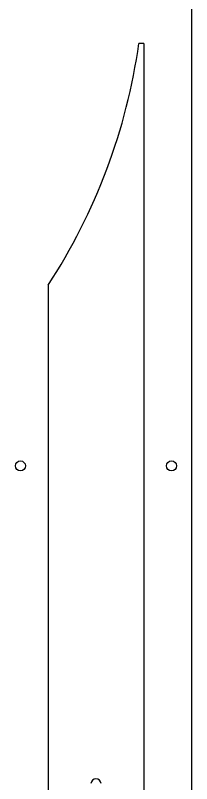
# Model space of a CAD drawing. Header units: inches. Extents: x 0 to 20.3, y 0 to 46.
# Drawn here: x 18.06 to 20.25, y 17.06 to 26.59 of the extents above; entities that cross this region are included whole.
import ezdxf

# ---------------------------------------------------------------- set-up
doc = ezdxf.new("R2010")
doc.units = ezdxf.units.IN
doc.header["$MEASUREMENT"] = 0
for name, color, linetype in [('6A_125BIT_500DEP', 7, 'Continuous'), ('7_VCARVE_BIT', 7, 'Continuous'), ('8_250BIT_500OUTLINE', 7, 'Continuous'), ('DF_COMP', 7, 'Continuous')]:
    doc.layers.add(name, color=color, linetype=linetype)

msp = doc.modelspace()

# ---------------------------------------------------------------- linework, layer by layer
at = {"layer": '6A_125BIT_500DEP', "linetype": 'Continuous'}
for centre in [(18.1255, 21), (20, 21)]:
    msp.add_circle(centre, 0.0625, dxfattribs=at)
at = {"layer": '7_VCARVE_BIT', "linetype": 'Continuous'}
for centre in [(18.1255, 21), (20, 21)]:
    msp.add_circle(centre, 0.0625, dxfattribs=at)
at = {"layer": '8_250BIT_500OUTLINE', "linetype": 'Continuous'}
msp.add_line((20.2499, 46), (20.25, 4.3525), dxfattribs=at)
at = {"layer": 'DF_COMP', "linetype": 'Continuous'}
for p, q in [((19.6582, 26.2423), (19.5957, 26.2423)), ((19.6582, 26.2423), (19.6582, 12.3048)), ((18.4682, 23.2423), (18.4682, 12.3048))]:
    msp.add_line(p, q, dxfattribs=at)
for centre, radius, start, end in [((12.3242, 27.2633), 7.3429, 326.79696, 352.00726), ((19.0632, 17.0548), 0.0625, 3.01175, 176.98825)]:
    msp.add_arc(centre, radius, start, end, dxfattribs=at)

doc.saveas('drawing.dxf')
